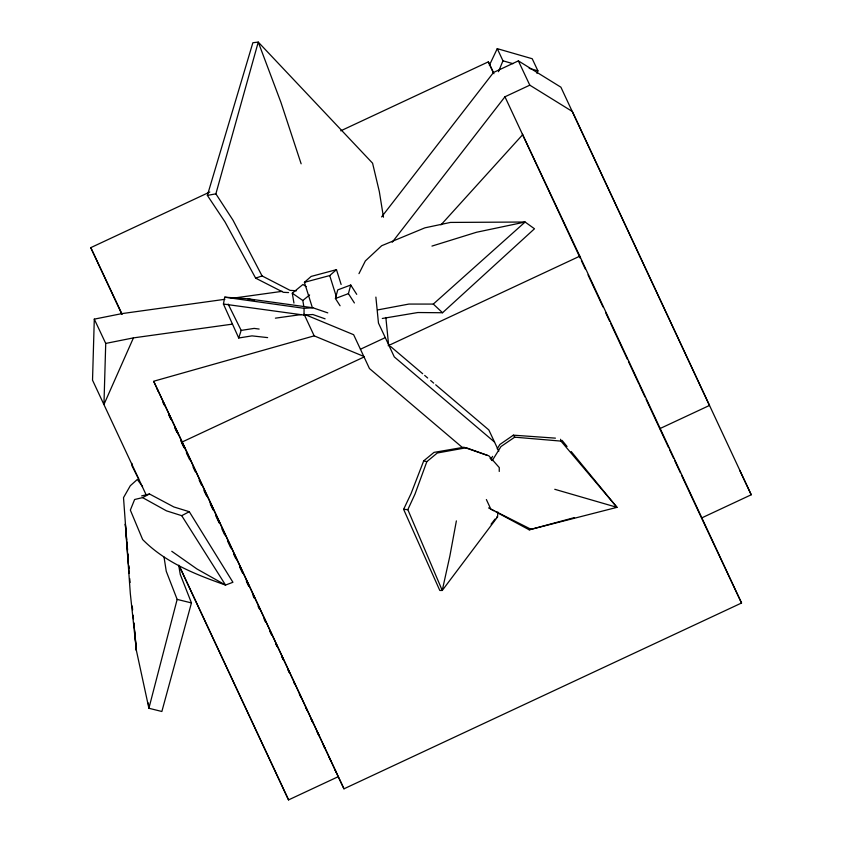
<?xml version="1.0" encoding="UTF-8"?>
<svg xmlns="http://www.w3.org/2000/svg" width="842" height="842" viewBox="0 0 842 842"><rect width="100%" height="100%" fill="white"/><g stroke="black" fill="none" stroke-linecap="round" stroke-linejoin="round"><path stroke-width="1.26" d="M325.086 318.823L312.814 314.519L304.015 315.076L304.078 308.319L224.74 297.184L223.425 304.036L238.728 338L251.979 335.874L267.63 337.61M499.243 471.457L499.274 467.573L488.97 455.901L466.236 447.755L437.272 453.007L426.841 461.658L415.001 494.086L407.823 509.642L442.25 590.463L439.808 590.484L403.613 509.347L411.043 493.644L423.705 460.869L434.009 452.386L463.9 447.239L487.507 455.427M224.898 299.299L121.995 313.603L94.293 319.139L92.525 380.184L146.213 494.991M94.293 319.139L105.724 343.431L103.955 404.465L133.436 337.884L232.424 324.128M456.375 520.893L449.891 555.909L442.25 590.463L497.527 516.956L497.906 512.031M164.032 557.057L166.253 571.297L177.157 599.409L148.897 708.269L161.864 711.49L191.45 602.914L180.262 574.454L178.746 565.55M340.073 305.762L335.421 298.51L337.747 289.901L350.735 285.028L356.724 294.342M354.398 302.952L348.409 293.637L350.735 285.028M296.521 290.764L290.08 290.364L262.072 275.923L233.002 220.194L215.878 193.849L258.262 42.1L252.863 42.732L207.364 195.397L225.014 221.941L255.642 278.144L283.386 292.311L288.574 292.574M238.728 338L241.17 330.401L228.14 304.057M536.933 73.307L537.922 70.865L532.207 58.729L497.254 48.657L489.37 65.297M498.453 71.717L502.969 60.803L497.254 48.657M358.966 273.65L365.365 260.925L381.668 245.727L424.905 227.835L450.449 222.425L525.113 222.025L534.481 228.782L442.534 312.74L417.853 312.529L382.3 318.476M491.275 458.511L492.591 456.353M497.212 448.807L499.853 444.492L513.378 435.167L555.415 438.145M492.17 460.669L501.001 446.534L514.715 437.166L560.961 441.103L616.997 507.347L529.218 529.818L496.075 511.978M381.594 216.931L493.517 72.486L518.367 60.877L560.909 87.2L751.232 494.77L701.533 517.998L681.483 475.12M392.214 242.254L504.958 96.777L529.797 85.168L572.339 111.491L709.469 405.455L659.77 428.673L668.685 447.733M491.096 524.187L495.107 519.009M440.966 224.888L522.64 134.709M377.616 309.93L408.907 304.067L433.304 304.078L525.113 222.025L476.477 232.266L431.957 246.085M312.161 307.014L304.404 282.333L311.161 276.418L336.474 269.661L341.126 284.47M304.404 282.333L329.717 275.576L336.474 269.661M293.942 303.078L292.29 293.195L302.962 284.449L306.12 286.638M303.857 306.688L302.825 300.51L309.614 294.942M142.582 497.611L149.487 493.98L173.873 506.968L189.292 511.704L232.929 582.285L225.54 585.053C195.481 574.465 165.379 562.635 142.645 539.533L130.342 510.105L134.625 499.506L142.582 497.611L166.505 510.862L181.714 515.672L225.54 585.053L196.975 568.992L171.779 551.299M181.714 515.672L189.292 511.704M121.901 314.392L90.768 247.653L209.805 192.018M340.747 130.826L488.349 61.845L493.928 73.696M305.278 314.676L353.629 334.706L360.439 349.23L385.289 337.621L394.298 356.913L494.538 442.082L498.79 451.207M153.791 381.542L182.23 441.966L364.354 356.85M388.162 345.725L579.801 256.168L741.539 603.009L343.968 788.817L338.389 776.966M178.872 565.192L288.553 799.9L338.252 776.671L153.654 381.247L314.171 335.853L363.733 356.387M335.421 298.51L348.409 293.637M255.642 278.144L262.072 275.923M529.218 529.818L574.528 517.567M141.656 495.906L149.487 493.98M105.724 343.431L133.436 337.884M207.364 195.397L215.878 193.849M241.17 330.401L254.168 328.401L259.136 329.054M231.413 298.394L282.207 291.332M275.408 318.16L301.457 314.54M304.078 308.319L312.898 307.772L327.78 312.877M496.706 516.946L497.527 516.956M224.74 297.184L247.769 298.784L312.898 307.772M403.613 509.347L407.823 509.642M223.425 304.036L304.015 315.076M488.581 507.926L530.923 529.239M247.769 298.784L254.063 300.205M177.157 599.409L191.45 602.914M423.705 460.869L426.841 461.658M502.969 60.803L512.957 63.676M529.186 68.349L537.922 70.865M554.773 489.297L616.997 507.347L571.202 451.544M490.718 509.084L493.928 510.82M292.29 293.195L302.825 300.51M390.583 346.472L422.663 373.722M424.673 375.427L427.673 377.984M430.683 380.542L433.693 383.099M435.693 384.794L488.823 429.936L494.538 442.082M462.668 447.733L369.449 368.533L360.439 349.23M433.304 304.078L442.534 312.74M490.076 458.29L491.781 460.206M562.056 440.377L567.045 446.47M142.53 486.539L137.309 479.477L130.299 485.739L123.511 497.643L128.373 564.172M513.378 435.167L514.715 437.166M181.756 442.755L184.503 448.197M186.714 452.543L188.366 455.817L186.703 452.238M204.174 490.465L207.479 496.99M138.667 479.035L132.057 465.973L131.92 463.395M739.792 470.489L751.232 494.77M518.367 60.877L529.797 85.168M522.366 134.12L579.801 256.168M701.944 518.893L741.539 603.009M385.289 337.621L378.468 323.096L375.879 297.089M90.768 247.653L122.006 314.003M253.074 595.683L254.189 598.052M258.084 606.345L259.199 608.713M264.22 619.386L265.335 621.754M269.798 631.226L271.471 634.784M275.934 644.267L277.05 646.635M281.512 656.118L283.186 659.665M287.648 669.148L289.322 672.705M293.784 682.178L294.889 684.546M299.352 694.029L301.026 697.586M305.488 707.059L307.162 710.616M311.066 718.91L312.74 722.468M317.202 731.951L318.876 735.498M323.339 744.981L325.012 748.538M328.917 756.832L330.632 760.484M334.99 769.735L336.158 772.23M669.79 450.112L673.695 458.448M674.81 460.827L680.378 472.741M504.958 96.777L580.264 258.231M581.38 260.61L585.253 268.924M588.021 274.86L602.988 306.93M605.756 312.866L609.629 321.181M610.745 323.56L627.364 359.187M628.469 361.565L639.004 384.131M639.552 385.32L645.014 397.035M646.109 399.382L659.77 428.673M488.349 61.845L493.349 72.57M486.371 499.538L490.465 508.336M304.067 314.182L314.171 335.853M182.23 441.966L343.968 788.817M157.233 389.109L158.338 391.498M163.348 402.213L165.011 405.791M168.905 414.127L171.684 420.084M175.02 427.231L178.357 434.377M181.135 440.324L185.03 448.67M210.247 502.737L213.584 509.863M216.362 515.809L219.688 522.945M222.467 528.892L225.235 534.828M228.014 540.774L231.35 547.91M234.118 553.857L236.897 559.793M239.675 565.74L243.001 572.876M246.338 580.012L249.106 585.948M252.442 593.084L254.663 597.841M258.547 606.156L260.21 609.724M264.093 618.049L265.756 621.617M270.198 631.121L271.871 634.689M276.313 644.204L277.418 646.582M281.86 656.086L283.522 659.654M287.964 669.169L289.627 672.737M293.511 681.052L295.184 684.62M299.626 694.134L301.289 697.702M305.73 707.206L307.393 710.774M311.277 719.1L312.94 722.668M317.381 732.172L319.055 735.74M323.486 745.254L324.602 747.633M163.032 402.602L164.137 404.981M168.589 414.517L170.81 419.284M174.704 427.631L176.925 432.399M180.809 440.745L183.588 446.702M186.366 452.659L189.703 459.816M193.039 466.963L195.26 471.731M199.154 480.077L201.417 484.939M204.153 490.802L206.385 495.57M210.268 503.916L213.047 509.873M215.826 515.83L219.162 522.987M221.941 528.944L224.719 534.902M227.498 540.859L230.834 548.016M233.613 553.973L235.834 558.741M239.728 567.087L242.507 573.044M246.401 581.39L248.622 586.158M179.199 565.708L288.553 799.9M301.141 163.801L280.933 102.387L258.262 42.1L372.574 163.19L379.321 191.566L383.468 217.183M329.717 275.576L336.305 296.552M560.583 439.271L560.961 441.103M148.35 703.049L148.897 708.269L136.393 650.487L130.321 593.557L125.321 523.966L126.689 539.617M385.857 317.476L388.583 344.767M128.615 566.782L129.215 573.318M129.71 578.549L130.068 582.475M132.257 606.019L132.626 609.945M133.11 615.176L133.468 619.102M133.836 623.017L134.32 628.248M134.562 630.868L136.393 650.487L135.362 638.752M126.921 542.227L127.605 550.058M127.942 553.973L128.405 559.183M128.973 565.708L129.205 568.318M133.994 623.101L134.341 627.006M134.562 629.616L135.13 636.142"/></g></svg>
